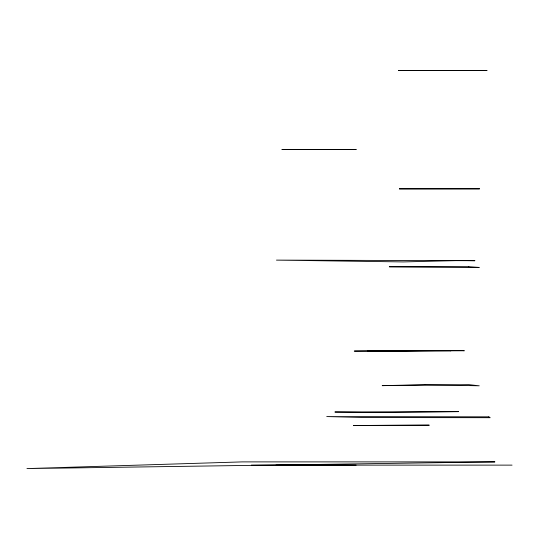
<?xml version="1.0" encoding="UTF-8"?>
<svg xmlns="http://www.w3.org/2000/svg" width="539" height="539" viewBox="0 0 539 539"><rect width="100%" height="100%" fill="white"/><g stroke="black" fill="none" stroke-linecap="round" stroke-linejoin="round"><path stroke-width="0.81" d="M494.748 461.889L26.95 468.586L242.307 461.889L494.856 461.889M251.342 465.123L512.05 465.123M275.948 465.15L356.117 465.123M479.521 188.818L399.352 188.852L479.521 188.818M486.933 70.461L398.651 70.494L486.933 70.461M429.132 425.17L353.611 425.473L429.132 425.17M460.003 260.492L403.313 261.927L276.453 260.121L474.94 260.708L460.003 260.492M356.117 149.485L282.025 149.546L356.117 149.485M425.251 384.691L382.198 385.648L468.856 384.651L479.245 385.803L425.251 384.691M458.527 411.621L375.67 412.604L334.894 412.012L458.527 411.621M448.677 350.404L354.271 351.084L450.941 350.768L448.677 350.404M462.064 350.404L367.659 351.084L464.328 350.768L462.064 350.404M468.856 266.758L389.293 266.771L479.245 267.418L468.856 266.758M488.833 416.842L326.728 416.573L365.455 417.55L490.207 417.698L488.833 416.842"/></g></svg>
